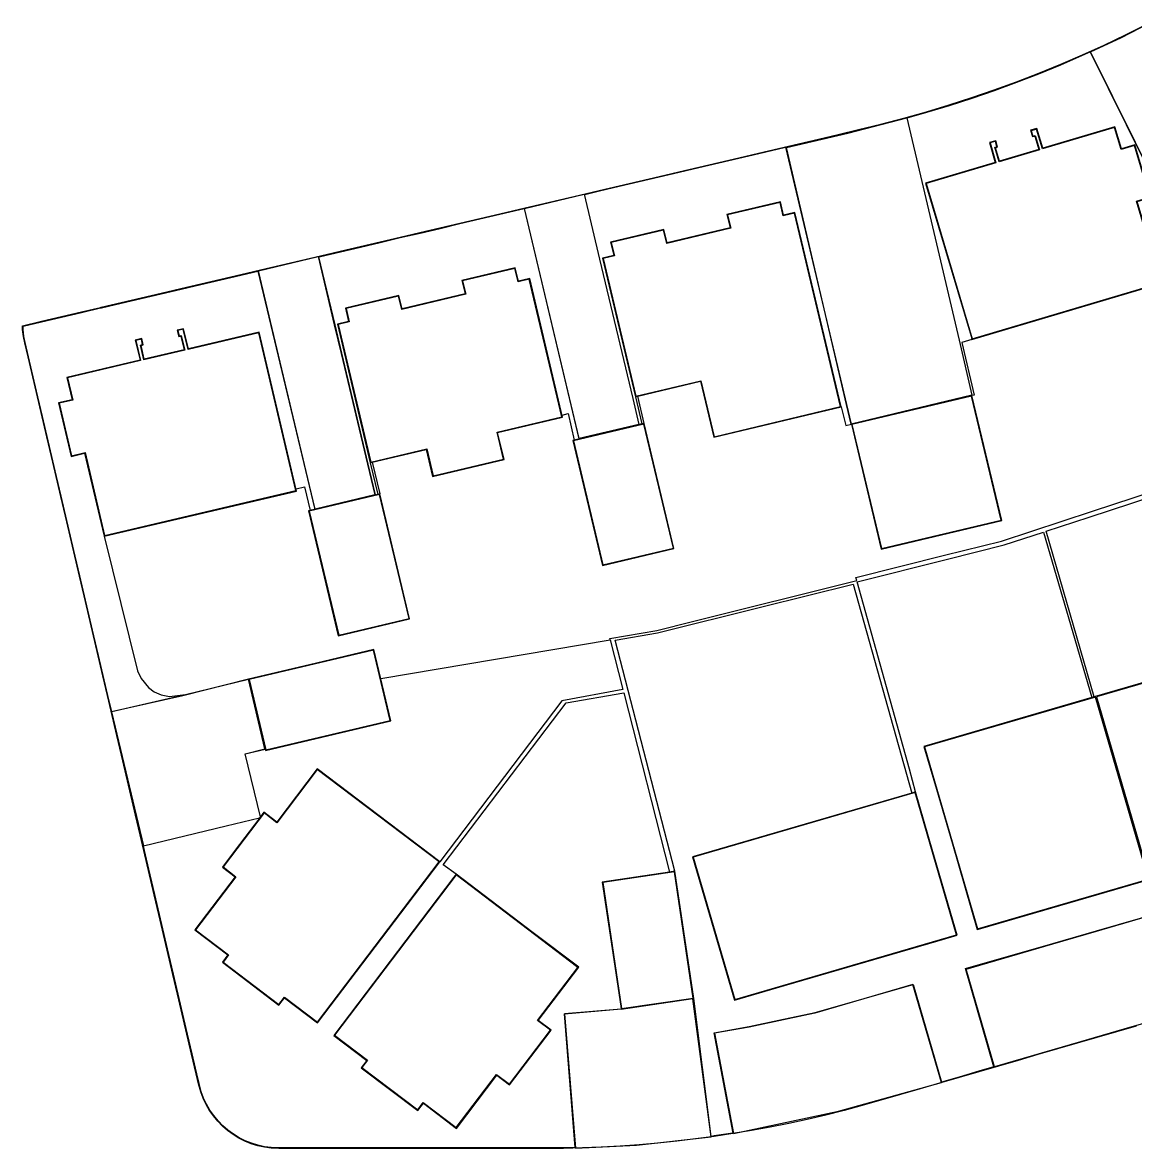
# Model space of a CAD drawing. Header units: metres. Extents: x 474170 to 474332, y 264836 to 264991.
# Drawn here: x 474171.2 to 474225.6, y 264923.1 to 264978.1 of the extents above; entities that cross this region are included whole.
import ezdxf

# ---------------------------------------------------------------- set-up
doc = ezdxf.new("R2010")
doc.units = ezdxf.units.M
for name, color, linetype in [('3D_LINES', 4, 'Continuous'), ('GARAGES FFL', 40, 'Continuous'), ('PLOTS EXTERNAL LEVEL', 3, 'Continuous'), ('PLOTS FFL', 1, 'Continuous')]:
    doc.layers.add(name, color=color, linetype=linetype)

msp = doc.modelspace()

# ---------------------------------------------------------------- linework, layer by layer
at = {"layer": '3D_LINES'}
for points in [[(474225.657, 264929.086, 93.241), (474224.696, 264928.807, 93.174), (474223.736, 264928.528, 93.108), (474222.776, 264928.249, 93.041), (474221.816, 264927.969, 92.974), (474220.855, 264927.69, 92.908), (474219.895, 264927.411, 92.841), (474218.935, 264927.132, 92.774), (474217.975, 264926.852, 92.708), (474217.015, 264926.573, 92.642), (474216.054, 264926.294, 92.576), (474215.094, 264926.015, 92.512), (474214.134, 264925.736, 92.45), (474213.179, 264925.458, 92.388), (474212.275, 264925.201, 92.327), (474211.382, 264924.962, 92.268), (474210.485, 264924.737, 92.209), (474209.584, 264924.527, 92.152), (474208.681, 264924.331, 92.096), (474207.774, 264924.15, 92.041), (474206.865, 264923.982, 91.987), (474205.953, 264923.83, 91.934), (474205.039, 264923.691, 91.882), (474204.123, 264923.568, 91.832), (474203.204, 264923.458, 91.782), (474202.285, 264923.364, 91.734), (474201.364, 264923.284, 91.686), (474200.441, 264923.218, 91.64), (474199.518, 264923.168, 91.595), (474198.594, 264923.132, 91.551), (474197.67, 264923.11, 91.508), (474196.735, 264923.103, 91.466), (474195.742, 264923.103, 91.426), (474194.742, 264923.103, 91.386), (474193.742, 264923.103, 91.348), (474192.742, 264923.103, 91.311), (474191.742, 264923.103, 91.274), (474190.742, 264923.103, 91.239), (474189.742, 264923.103, 91.205), (474188.742, 264923.103, 91.172), (474187.742, 264923.103, 91.139), (474186.742, 264923.103, 91.105), (474185.742, 264923.103, 91.072), (474185.44, 264923.103, 91.062), (474185.203, 264923.103, 91.054), (474184.703, 264923.103, 91.037), (474184.203, 264923.103, 91.021), (474183.752, 264923.104, 91.004), (474183.385, 264923.122, 90.983), (474183.055, 264923.165, 90.963), (474182.729, 264923.237, 90.943), (474182.411, 264923.335, 90.922), (474182.102, 264923.459, 90.902), (474181.804, 264923.608, 90.881), (474181.52, 264923.782, 90.861), (474181.251, 264923.979, 90.84), (474181, 264924.197, 90.82), (474180.767, 264924.436, 90.799), (474180.556, 264924.693, 90.779), (474180.366, 264924.967, 90.759), (474180.2, 264925.256, 90.738), (474180.058, 264925.557, 90.718), (474179.942, 264925.869, 90.697), (474179.831, 264926.271, 90.677), (474179.721, 264926.745, 90.66), (474179.493, 264927.719, 90.631), (474179.264, 264928.692, 90.604), (474179.036, 264929.666, 90.578), (474178.807, 264930.639, 90.553), (474178.579, 264931.613, 90.528), (474178.351, 264932.586, 90.503), (474178.122, 264933.56, 90.478), (474177.894, 264934.534, 90.453), (474177.666, 264935.507, 90.428), (474177.437, 264936.481, 90.403), (474177.209, 264937.454, 90.378), (474176.98, 264938.428, 90.353), (474176.752, 264939.401, 90.328), (474176.524, 264940.375, 90.303), (474176.295, 264941.349, 90.278), (474176.067, 264942.322, 90.253), (474175.839, 264943.296, 90.228), (474175.61, 264944.269, 90.203), (474175.382, 264945.243, 90.178), (474175.153, 264946.216, 90.153), (474174.925, 264947.19, 90.128), (474174.697, 264948.164, 90.103), (474174.468, 264949.137, 90.078), (474174.24, 264950.111, 90.053), (474174.011, 264951.084, 90.028), (474173.783, 264952.058, 90.003), (474173.555, 264953.031, 89.978), (474173.326, 264954.005, 89.953), (474173.098, 264954.979, 89.928), (474172.87, 264955.952, 89.903), (474172.641, 264956.926, 89.878), (474172.413, 264957.899, 89.853), (474172.184, 264958.873, 89.828), (474171.956, 264959.846, 89.803), (474171.728, 264960.82, 89.778), (474171.499, 264961.794, 89.753), (474171.336, 264962.49, 89.734), (474171.276, 264962.796, 89.741), (474171.236, 264963.133, 89.749), (474171.229, 264963.322, 89.754), (474172.158, 264963.54, 89.887), (474173.131, 264963.768, 89.929), (474174.105, 264963.997, 89.971), (474175.04, 264964.216, 90.012), (474175.078, 264964.225, 90.013), (474176.052, 264964.454, 90.055), (474177.025, 264964.682, 90.098), (474177.999, 264964.91, 90.14), (474178.973, 264965.139, 90.182), (474179.946, 264965.367, 90.224), (474180.92, 264965.596, 90.266), (474181.893, 264965.824, 90.308), (474182.867, 264966.052, 90.35), (474183.84, 264966.281, 90.393), (474184.814, 264966.509, 90.435), (474185.788, 264966.737, 90.477), (474186.761, 264966.966, 90.519), (474187.735, 264967.194, 90.561), (474188.708, 264967.423, 90.603), (474189.682, 264967.651, 90.645), (474190.655, 264967.879, 90.688), (474191.629, 264968.108, 90.73), (474192.603, 264968.336, 90.772), (474193.576, 264968.564, 90.814), (474194.55, 264968.793, 90.856), (474195.523, 264969.021, 90.898), (474196.497, 264969.25, 90.94), (474197.47, 264969.478, 90.983), (474198.444, 264969.706, 91.025), (474199.418, 264969.935, 91.067), (474200.391, 264970.163, 91.109), (474201.365, 264970.392, 91.151), (474202.338, 264970.62, 91.193), (474203.312, 264970.848, 91.235), (474204.285, 264971.077, 91.278), (474205.259, 264971.305, 91.32), (474206.233, 264971.533, 91.362), (474207.206, 264971.762, 91.404), (474208.18, 264971.99, 91.446), (474209.153, 264972.219, 91.488), (474210.127, 264972.447, 91.53), (474211.1, 264972.675, 91.573), (474212.092, 264972.908, 91.615), (474213.18, 264973.171, 91.657), (474214.301, 264973.465, 91.699), (474215.417, 264973.78, 91.741), (474216.527, 264974.116, 91.783), (474217.63, 264974.472, 91.825), (474218.726, 264974.85, 91.868), (474219.815, 264975.248, 91.91), (474220.897, 264975.666, 91.952), (474221.97, 264976.105, 91.994), (474223.034, 264976.564, 92.036), (474224.09, 264977.043, 92.078), (474225.137, 264977.542, 92.12), (474226.174, 264978.061, 92.163)], [(474226.352, 264978.144, 92.17), (474228.566, 264973.669, 92), (474231.616, 264967.504, 91.93), (474228.7, 264966.065, 91.93), (474225.624, 264972.282, 92), (474223.433, 264976.712, 92.05), (474224.911, 264977.396, 92.11), (474226.352, 264978.144, 92.17)], [(474214.466, 264973.486, 91.705), (474215.424, 264973.756, 91.741), (474216.534, 264974.092, 91.783), (474217.638, 264974.449, 91.825), (474218.735, 264974.826, 91.868), (474219.824, 264975.224, 91.91), (474220.906, 264975.643, 91.952), (474221.979, 264976.082, 91.994), (474223.044, 264976.542, 92.036), (474223.405, 264976.705, 92.051)], [(474211.509, 264959.464, 91.25), (474209.262, 264969.041, 91.4), (474208.561, 264972.032, 91.47), (474211.568, 264972.742, 91.592), (474214.45, 264973.485, 91.71), (474215.18, 264970.372, 91.55), (474217.001, 264962.61, 91.48), (474217.63, 264959.926, 91.25), (474211.732, 264958.513, 91.25), (474211.509, 264959.464, 91.25)], [(474198.705, 264969.742, 91.036), (474199.423, 264969.91, 91.067), (474200.397, 264970.139, 91.109), (474201.37, 264970.367, 91.151), (474202.344, 264970.596, 91.193), (474203.318, 264970.824, 91.235), (474204.291, 264971.052, 91.278), (474205.265, 264971.281, 91.32), (474206.238, 264971.509, 91.362), (474207.212, 264971.737, 91.404), (474208.185, 264971.966, 91.446), (474208.518, 264972.044, 91.461)], [(474198.678, 264969.751, 91.03), (474199.433, 264966.583, 90.88), (474201.057, 264959.763, 90.8), (474201.358, 264958.501, 90.73), (474198.44, 264957.803, 90.73), (474196.545, 264965.758, 90.8), (474195.76, 264969.054, 90.91), (474198.678, 264969.751, 91.03)], [(474185.695, 264966.69, 90.473), (474185.793, 264966.713, 90.477), (474186.767, 264966.941, 90.519), (474187.74, 264967.17, 90.561), (474188.714, 264967.398, 90.603), (474189.688, 264967.627, 90.645), (474190.661, 264967.855, 90.688), (474191.635, 264968.083, 90.73), (474192.608, 264968.312, 90.772), (474193.582, 264968.54, 90.814), (474194.555, 264968.769, 90.856), (474195.529, 264968.997, 90.898), (474195.744, 264969.047, 90.908)], [(474199.953, 264947.973, 91.25), (474199.94, 264948.038, 91.25), (474202.232, 264948.423, 91.165), (474203.97, 264948.858, 91.1), (474211.999, 264950.869, 91.273), (474211.958, 264951.021, 91.277), (474216.289, 264952.099, 91.37), (474219.084, 264952.795, 91.511), (474223.522, 264954.252, 91.74), (474230.529, 264956.552, 92.33), (474233.506, 264957.995, 92.25), (474235.842, 264959.127, 92.25), (474238.502, 264960.416, 92.677), (474238.835, 264960.672, 92.738), (474238.527, 264961.065, 92.81), (474242.433, 264964.119, 93), (474243.169, 264963.206, 92.999), (474249.835, 264968.655, 92.99)], [(474188.448, 264955.048, 90.05), (474185.528, 264954.359, 90.05), (474185.252, 264955.517, 90.05), (474183.427, 264963.18, 90.2), (474182.756, 264965.998, 90.35), (474185.671, 264966.706, 90.47), (474186.467, 264963.364, 90.28), (474186.799, 264961.97, 90.2), (474188.089, 264956.558, 90.2), (474188.448, 264955.048, 90.05)], [(474175.589, 264944.468, 90.198), (474175.406, 264945.249, 90.178), (474175.178, 264946.222, 90.153), (474174.949, 264947.196, 90.128), (474174.721, 264948.169, 90.103), (474174.493, 264949.143, 90.078), (474174.264, 264950.116, 90.053), (474174.036, 264951.09, 90.028), (474173.807, 264952.064, 90.003), (474173.579, 264953.037, 89.978), (474173.351, 264954.011, 89.953), (474173.122, 264954.984, 89.928), (474172.894, 264955.958, 89.903), (474172.666, 264956.931, 89.878), (474172.437, 264957.905, 89.853), (474172.209, 264958.879, 89.828), (474171.98, 264959.852, 89.803), (474171.752, 264960.826, 89.778), (474171.524, 264961.799, 89.753), (474171.36, 264962.495, 89.734), (474171.3, 264962.8, 89.741), (474171.261, 264963.135, 89.749), (474171.255, 264963.303, 89.754), (474172.163, 264963.516, 89.887), (474173.137, 264963.744, 89.929), (474174.11, 264963.973, 89.971), (474175.046, 264964.192, 90.012), (474175.084, 264964.201, 90.013), (474176.058, 264964.429, 90.055), (474177.031, 264964.658, 90.098), (474178.005, 264964.886, 90.14), (474178.978, 264965.114, 90.182), (474179.952, 264965.343, 90.224), (474180.925, 264965.571, 90.266), (474181.899, 264965.8, 90.308), (474182.738, 264965.996, 90.345)], [(474217.634, 264962.648, 91.93), (474217.137, 264962.5, 91.925), (474217.739, 264959.934, 91.901), (474217.634, 264959.91, 91.9)], [(474201.192, 264959.849, 90.8), (474201.505, 264958.522, 90.73)], [(474201.612, 264958.547, 91.25), (474201.295, 264959.873, 91.25)], [(474197.601, 264958.958, 90.73), (474197.893, 264959.028, 90.73), (474198.198, 264957.734, 90.73)], [(474211.24, 264959.352, 91.25), (474211.463, 264958.444, 91.25), (474211.738, 264958.51, 91.25)], [(474188.227, 264956.624, 90.2), (474188.6, 264955.08, 90.05)], [(474188.326, 264956.648, 90.73), (474188.694, 264955.102, 90.7)], [(474223.611, 264945.175, 93.35), (474221.255, 264953.278, 92.94), (474223.357, 264953.968, 92.94), (474230.61, 264956.35, 93.08), (474231.117, 264954.61, 93.08), (474232.643, 264949.365, 93.5), (474233.277, 264949.76, 93.5), (474234.408, 264947.916, 93.5)], [(474184.596, 264955.346, 90.05), (474185.011, 264955.443, 90.05), (474185.285, 264954.29, 90.05)], [(474175.216, 264953.035, 90.05), (474176.855, 264946.451, 90.25), (474177.025, 264946.073, 90.263), (474177.384, 264945.64, 90.279), (474177.67, 264945.433, 90.29), (474177.999, 264945.283, 90.3), (474178.415, 264945.193, 90.313), (474179.196, 264945.29, 90.336), (474182.281, 264946.046, 90.43)], [(474214.878, 264940.53, 92.15), (474214.579, 264941.649, 92.9), (474212.015, 264950.807, 92.49), (474216.431, 264951.911, 92.49), (474219.204, 264952.604, 92.49), (474221.136, 264953.238, 92.49), (474223.497, 264945.142, 92.9)], [(474203.113, 264936.654, 92.08), (474200.193, 264947.947, 91.55), (474202.259, 264948.302, 91.559), (474207.362, 264949.577, 91.58), (474211.824, 264950.691, 91.58), (474214.69, 264940.475, 92.12)], [(474188.734, 264946.076, 90.205), (474199.953, 264947.973, 91.25), (474200.573, 264945.544, 91.25), (474197.592, 264944.98, 91.22), (474191.623, 264937.113, 90.43)], [(474182.107, 264942.394, 90.4), (474183.08, 264942.632, 90.43), (474182.278, 264946.038, 90.43), (474179.068, 264945.232, 90.319), (474175.582, 264944.441, 90.2), (474177.134, 264937.891, 90.37), (474181.175, 264938.869, 90.58), (474182.815, 264939.267, 90.43), (474182.858, 264939.323, 90.43), (474182.107, 264942.394, 90.4)], [(474192.419, 264936.509, 91.25), (474191.79, 264936.977, 91.25), (474197.792, 264944.882, 91.22), (474200.618, 264945.382, 91.25), (474202.848, 264936.615, 91.55)], [(474198.24, 264923.148, 91.535), (474197.67, 264923.135, 91.508), (474196.735, 264923.128, 91.466), (474195.742, 264923.128, 91.426), (474194.742, 264923.128, 91.386), (474193.742, 264923.128, 91.348), (474192.742, 264923.128, 91.311), (474191.742, 264923.128, 91.274), (474190.742, 264923.128, 91.239), (474189.742, 264923.128, 91.205), (474188.742, 264923.128, 91.172), (474187.742, 264923.128, 91.139), (474186.742, 264923.128, 91.105), (474185.742, 264923.128, 91.072), (474185.44, 264923.128, 91.062), (474185.203, 264923.128, 91.054), (474184.703, 264923.128, 91.037), (474184.203, 264923.128, 91.021), (474183.753, 264923.129, 91.004), (474183.387, 264923.146, 90.983), (474183.059, 264923.19, 90.963), (474182.735, 264923.261, 90.943), (474182.419, 264923.358, 90.922), (474182.112, 264923.482, 90.902), (474181.816, 264923.63, 90.881), (474181.534, 264923.803, 90.861), (474181.267, 264923.998, 90.84), (474181.017, 264924.215, 90.82), (474180.786, 264924.453, 90.799), (474180.576, 264924.708, 90.779), (474180.387, 264924.98, 90.759), (474180.222, 264925.267, 90.738), (474180.081, 264925.567, 90.718), (474179.966, 264925.877, 90.697), (474179.855, 264926.277, 90.677), (474179.745, 264926.751, 90.66), (474179.517, 264927.724, 90.631), (474179.289, 264928.698, 90.604), (474179.06, 264929.671, 90.578), (474178.832, 264930.645, 90.553), (474178.603, 264931.619, 90.528), (474178.375, 264932.592, 90.503), (474178.147, 264933.566, 90.478), (474177.918, 264934.539, 90.453), (474177.69, 264935.513, 90.428), (474177.462, 264936.486, 90.403), (474177.233, 264937.46, 90.378), (474177.136, 264937.874, 90.368)], [(474226.945, 264934.668, 93.18), (474228.338, 264929.877, 93.43), (474225.062, 264928.929, 93.2), (474222.946, 264928.316, 93.05), (474218.733, 264927.096, 92.77), (474217.343, 264931.876, 92.82), (474221.578, 264933.108, 93.05), (474223.718, 264933.73, 93.05), (474226.945, 264934.668, 93.18)], [(474214.75, 264931.122, 92.33), (474209.949, 264929.726, 92.3), (474208.428, 264929.39, 92.207), (474206.742, 264929.04, 92.103), (474205.047, 264928.746, 92), (474205.979, 264923.841, 91.94), (474211.103, 264924.928, 92.25), (474216.144, 264926.328, 92.58), (474214.75, 264931.122, 92.33)], [(474197.723, 264929.684, 91.46), (474198.002, 264926.296, 91.48), (474198.264, 264923.126, 91.55), (474201.237, 264923.272, 91.693), (474204.881, 264923.674, 91.87), (474203.994, 264930.425, 91.55), (474200.49, 264929.911, 91.55), (474197.723, 264929.684, 91.46)], [(474218.704, 264927.091, 92.759), (474217.968, 264926.876, 92.708), (474217.008, 264926.597, 92.642), (474216.147, 264926.347, 92.583)], [(474205.961, 264923.856, 91.935), (474205.949, 264923.854, 91.934), (474205.035, 264923.716, 91.882), (474204.889, 264923.696, 91.874)]]:
    msp.add_polyline3d(points, dxfattribs=at)
at = {"layer": '3D_LINES', "linetype": 'Continuous'}
for points in [[(474223.405, 264976.705, 92.051), (474228.695, 264966.055, 91.93)], [(474208.518, 264972.044, 91.461), (474211.728, 264958.507, 91.25)], [(474195.744, 264969.047, 90.908), (474198.425, 264957.788, 90.73)], [(474185.695, 264966.69, 90.473), (474186.487, 264963.369, 90.28), (474186.819, 264961.975, 90.2), (474188.108, 264956.562, 90.2), (474188.468, 264955.048, 90.05)], [(474182.738, 264965.996, 90.345), (474185.513, 264954.345, 90.05)], [(474175.589, 264944.468, 90.198), (474179.196, 264945.29, 90.336)], [(474182.863, 264939.318, 90.43), (474182.11, 264942.392, 90.4), (474183.093, 264942.625, 90.43)], [(474218.704, 264927.091, 92.759), (474217.311, 264931.894, 92.82), (474221.578, 264933.123, 93.05), (474223.722, 264933.744, 93.05), (474226.952, 264934.679, 93.18), (474228.351, 264929.896, 93.429)], [(474205.961, 264923.856, 91.935), (474205.036, 264928.756, 92), (474206.742, 264929.072, 92.103), (474208.428, 264929.417, 92.207), (474209.968, 264929.744, 92.3), (474214.753, 264931.126, 92.33), (474216.147, 264926.347, 92.583)], [(474204.889, 264923.696, 91.874), (474204.036, 264930.432, 91.85)], [(474198.24, 264923.148, 91.535), (474197.723, 264929.684, 91.46), (474200.488, 264929.922, 91.545)]]:
    msp.add_polyline3d(points, dxfattribs=at)
at = {"layer": 'GARAGES FFL', "linetype": 'Continuous'}
for points, elevation in [([(474217.616, 264959.88), (474211.768, 264958.491), (474213.209, 264952.425), (474219.056, 264953.813)], 91.25), ([(474201.593, 264958.517), (474198.155, 264957.698), (474199.599, 264951.632), (474203.038, 264952.452)], 90.73), ([(474188.676, 264955.072), (474185.237, 264954.253), (474186.681, 264948.188), (474190.12, 264949.007)], 90.05), ([(474189.194, 264944.029), (474188.377, 264947.468), (474182.311, 264946.028), (474183.127, 264942.589)], 90.43), ([(474203.092, 264936.626), (474199.595, 264936.107), (474200.51, 264929.94), (474204.007, 264930.459)], 91.55)]:
    msp.add_lwpolyline(points, close=True, dxfattribs=dict(at, elevation=elevation))
at = {"layer": 'PLOTS EXTERNAL LEVEL'}
for points in [[(474225.708, 264969.391, 91.93), (474226.355, 264969.583, 92), (474225.589, 264972.157, 92), (474224.942, 264971.964, 91.93), (474224.622, 264973.043, 91.93), (474221.102, 264971.996, 91.93), (474220.811, 264972.966, 91.93), (474220.502, 264972.874, 91.93), (474220.594, 264972.565, 91.93), (474220.699, 264972.596, 91.93), (474220.896, 264971.935, 91.93), (474218.979, 264971.365, 91.93), (474218.782, 264972.026, 91.93), (474218.888, 264972.057, 91.93), (474218.796, 264972.367, 91.93), (474218.487, 264972.275, 91.93), (474218.773, 264971.304, 91.93), (474215.362, 264970.29, 91.55), (474217.587, 264962.807, 91.48), (474217.634, 264962.648, 91.93), (474226.894, 264965.401, 91.93), (474225.708, 264969.391, 91.93)], [(474208.976, 264968.858, 91.4), (474208.428, 264968.728, 91.382), (474208.272, 264969.384, 91.36), (474205.66, 264968.762, 91.272), (474205.816, 264968.105, 91.25), (474202.738, 264967.372, 91.25), (474202.581, 264968.028, 91.25), (474199.969, 264967.406, 90.997), (474200.126, 264966.75, 90.933), (474199.579, 264966.619, 90.88), (474201.192, 264959.849, 90.8), (474201.295, 264959.873, 91.25), (474204.365, 264960.605, 91.25), (474205.017, 264957.869, 91.25), (474211.24, 264959.352, 91.25), (474208.976, 264968.858, 91.4)], [(474196.017, 264965.628, 90.8), (474195.47, 264965.498, 90.791), (474195.314, 264966.154, 90.781), (474192.702, 264965.534, 90.74), (474192.858, 264964.877, 90.73), (474189.778, 264964.146, 90.73), (474189.622, 264964.803, 90.73), (474187.01, 264964.182, 90.422), (474187.166, 264963.526, 90.345), (474186.619, 264963.396, 90.28), (474188.227, 264956.624, 90.2), (474188.326, 264956.648, 90.73), (474190.963, 264957.274, 90.73), (474191.275, 264955.96, 90.73), (474194.763, 264956.789, 90.73), (474194.451, 264958.102, 90.73), (474197.625, 264958.856, 90.73), (474196.017, 264965.628, 90.8)], [(474182.8, 264963.003, 90.2), (474179.336, 264962.191, 90.05), (474179.103, 264963.176, 90.05), (474178.789, 264963.102, 90.05), (474178.862, 264962.788, 90.05), (474178.97, 264962.813, 90.05), (474179.127, 264962.142, 90.05), (474177.18, 264961.685, 90.05), (474177.022, 264962.356, 90.05), (474177.13, 264962.381, 90.05), (474177.056, 264962.695, 90.05), (474176.742, 264962.622, 90.05), (474176.971, 264961.636, 90.05), (474173.395, 264960.797, 90.05), (474173.652, 264959.702, 90.05), (474172.995, 264959.548, 90.05), (474173.608, 264956.934, 90.05), (474174.266, 264957.088, 90.05), (474175.216, 264953.035, 90.05), (474184.621, 264955.241, 90.05), (474182.8, 264963.003, 90.2)], [(474217.634, 264959.91, 91.9), (474217.608, 264959.904, 91.25), (474211.738, 264958.51, 91.25), (474213.19, 264952.395, 91.25), (474219.086, 264953.795, 91.25), (474217.634, 264959.91, 91.9)], [(474201.612, 264958.547, 91.25), (474201.505, 264958.522, 90.73), (474198.124, 264957.716, 90.73), (474199.581, 264951.602, 90.73), (474203.068, 264952.433, 90.73), (474201.612, 264958.547, 91.25)], [(474188.694, 264955.102, 90.7), (474188.6, 264955.08, 90.05), (474185.207, 264954.272, 90.05), (474186.663, 264948.158, 90.05), (474190.15, 264948.988, 90.05), (474188.694, 264955.102, 90.7)], [(474189.224, 264944.01, 90.43), (474188.396, 264947.498, 90.05), (474185.601, 264946.835, 90.43), (474182.281, 264946.046, 90.43), (474183.109, 264942.558, 90.43), (474189.224, 264944.01, 90.43)], [(474232.102, 264947.644, 93.5), (474230.517, 264947.183, 93.35), (474223.611, 264945.175, 93.35), (474223.497, 264945.142, 92.9), (474215.288, 264942.754, 92.9), (474215.894, 264940.673, 92.15), (474216.674, 264937.989, 92.15), (474217.892, 264933.803, 92.3), (474218.062, 264933.852, 92.9), (474226.298, 264936.247, 92.9), (474228.817, 264936.98, 92.9), (474229.041, 264937.045, 93.35), (474234.705, 264938.692, 93.35), (474232.102, 264947.644, 93.5)], [(474191.623, 264937.113, 90.43), (474185.63, 264941.661, 90.43), (474183.658, 264939.062, 90.43), (474183.031, 264939.538, 90.43), (474182.863, 264939.318, 90.43), (474182.822, 264939.264, 90.43), (474181.571, 264937.614, 90.43), (474180.999, 264936.862, 90.458), (474181.627, 264936.385, 90.482), (474179.654, 264933.787, 90.58), (474181.267, 264932.562, 90.457), (474180.995, 264932.204, 90.43), (474183.762, 264930.105, 90.43), (474184.034, 264930.463, 90.43), (474185.647, 264929.239, 90.43), (474191.623, 264937.113, 90.43)], [(474216.916, 264933.523, 92.3), (474215.729, 264937.605, 92.15), (474214.878, 264940.53, 92.15), (474214.69, 264940.475, 92.12), (474204.772, 264937.591, 92.15), (474203.982, 264937.361, 92.08), (474206.02, 264930.354, 92), (474208.08, 264930.953, 92.15), (474215.919, 264933.233, 92.15), (474216.916, 264933.523, 92.3)], [(474198.411, 264931.961, 91.4), (474196.194, 264933.644, 91.25), (474192.419, 264936.509, 91.25), (474192.309, 264936.364, 90.43), (474186.443, 264928.634, 90.43), (474188.056, 264927.41, 90.709), (474187.784, 264927.052, 90.771), (474190.55, 264924.953, 91.25), (474190.822, 264925.311, 91.25), (474192.435, 264924.087, 91.25), (474194.408, 264926.686, 91.25), (474195.035, 264926.21, 91.25), (474197.066, 264928.886, 91.25), (474196.439, 264929.362, 91.279), (474198.411, 264931.961, 91.4)], [(474203.113, 264936.654, 92.08), (474202.851, 264936.616, 91.55), (474199.567, 264936.128, 91.55), (474200.049, 264932.879, 91.55), (474200.467, 264930.06, 91.48), (474200.489, 264929.911, 91.55), (474203.991, 264930.431, 91.55), (474204.035, 264930.438, 91.85), (474203.113, 264936.654, 92.08)]]:
    msp.add_polyline3d(points, dxfattribs=at)
at = {"layer": 'PLOTS FFL', "linetype": 'Continuous'}
for points, elevation in [([(474225.676, 264969.407), (474226.323, 264969.6), (474225.573, 264972.126), (474224.926, 264971.933), (474224.605, 264973.012), (474221.085, 264971.965), (474220.794, 264972.935), (474220.533, 264972.857), (474220.611, 264972.596), (474220.716, 264972.627), (474220.927, 264971.918), (474218.962, 264971.334), (474218.751, 264972.043), (474218.856, 264972.074), (474218.779, 264972.336), (474218.518, 264972.258), (474218.804, 264971.287), (474215.393, 264970.273), (474217.651, 264962.679), (474226.863, 264965.418)], 92.08), ([(474208.957, 264968.828), (474208.41, 264968.698), (474208.253, 264969.354), (474205.69, 264968.743), (474205.847, 264968.087), (474202.719, 264967.342), (474202.563, 264967.998), (474199.999, 264967.388), (474200.156, 264966.731), (474199.609, 264966.601), (474201.21, 264959.879), (474204.384, 264960.635), (474205.036, 264957.899), (474211.21, 264959.37)], 91.4), ([(474195.999, 264965.598), (474195.451, 264965.468), (474195.295, 264966.124), (474192.732, 264965.516), (474192.888, 264964.859), (474189.76, 264964.116), (474189.604, 264964.773), (474187.04, 264964.164), (474187.196, 264963.507), (474186.649, 264963.377), (474188.245, 264956.654), (474190.982, 264957.304), (474191.293, 264955.991), (474194.733, 264956.807), (474194.421, 264958.121), (474197.595, 264958.875)], 90.88), ([(474182.781, 264962.973), (474179.318, 264962.161), (474179.084, 264963.146), (474178.819, 264963.083), (474178.881, 264962.818), (474178.988, 264962.843), (474179.157, 264962.123), (474177.161, 264961.655), (474176.992, 264962.375), (474177.1, 264962.4), (474177.037, 264962.665), (474176.772, 264962.603), (474177.001, 264961.617), (474173.425, 264960.778), (474173.682, 264959.683), (474173.025, 264959.529), (474173.627, 264956.964), (474174.284, 264957.118), (474175.235, 264953.065), (474184.591, 264955.26)], 90.2), ([(474232.085, 264947.613), (474223.726, 264945.182), (474226.315, 264936.278), (474234.674, 264938.709)], 93.5), ([(474223.678, 264945.168), (474215.319, 264942.737), (474217.909, 264933.834), (474226.267, 264936.264)], 93.05), ([(474191.587, 264937.108), (474185.635, 264941.626), (474183.663, 264939.027), (474183.035, 264939.503), (474181.034, 264936.866), (474181.662, 264936.39), (474179.689, 264933.791), (474181.303, 264932.567), (474181.03, 264932.209), (474183.757, 264930.14), (474184.029, 264930.498), (474185.642, 264929.274)], 90.58), ([(474216.885, 264933.54), (474214.861, 264940.499), (474204.013, 264937.344), (474206.037, 264930.385)], 92.3), ([(474198.376, 264931.956), (474192.424, 264936.474), (474186.478, 264928.639), (474188.091, 264927.415), (474187.819, 264927.057), (474190.546, 264924.988), (474190.818, 264925.346), (474192.431, 264924.122), (474194.403, 264926.721), (474195.03, 264926.245), (474197.031, 264928.881), (474196.404, 264929.357)], 91.4)]:
    msp.add_lwpolyline(points, close=True, dxfattribs=dict(at, elevation=elevation))

doc.saveas('drawing.dxf')
